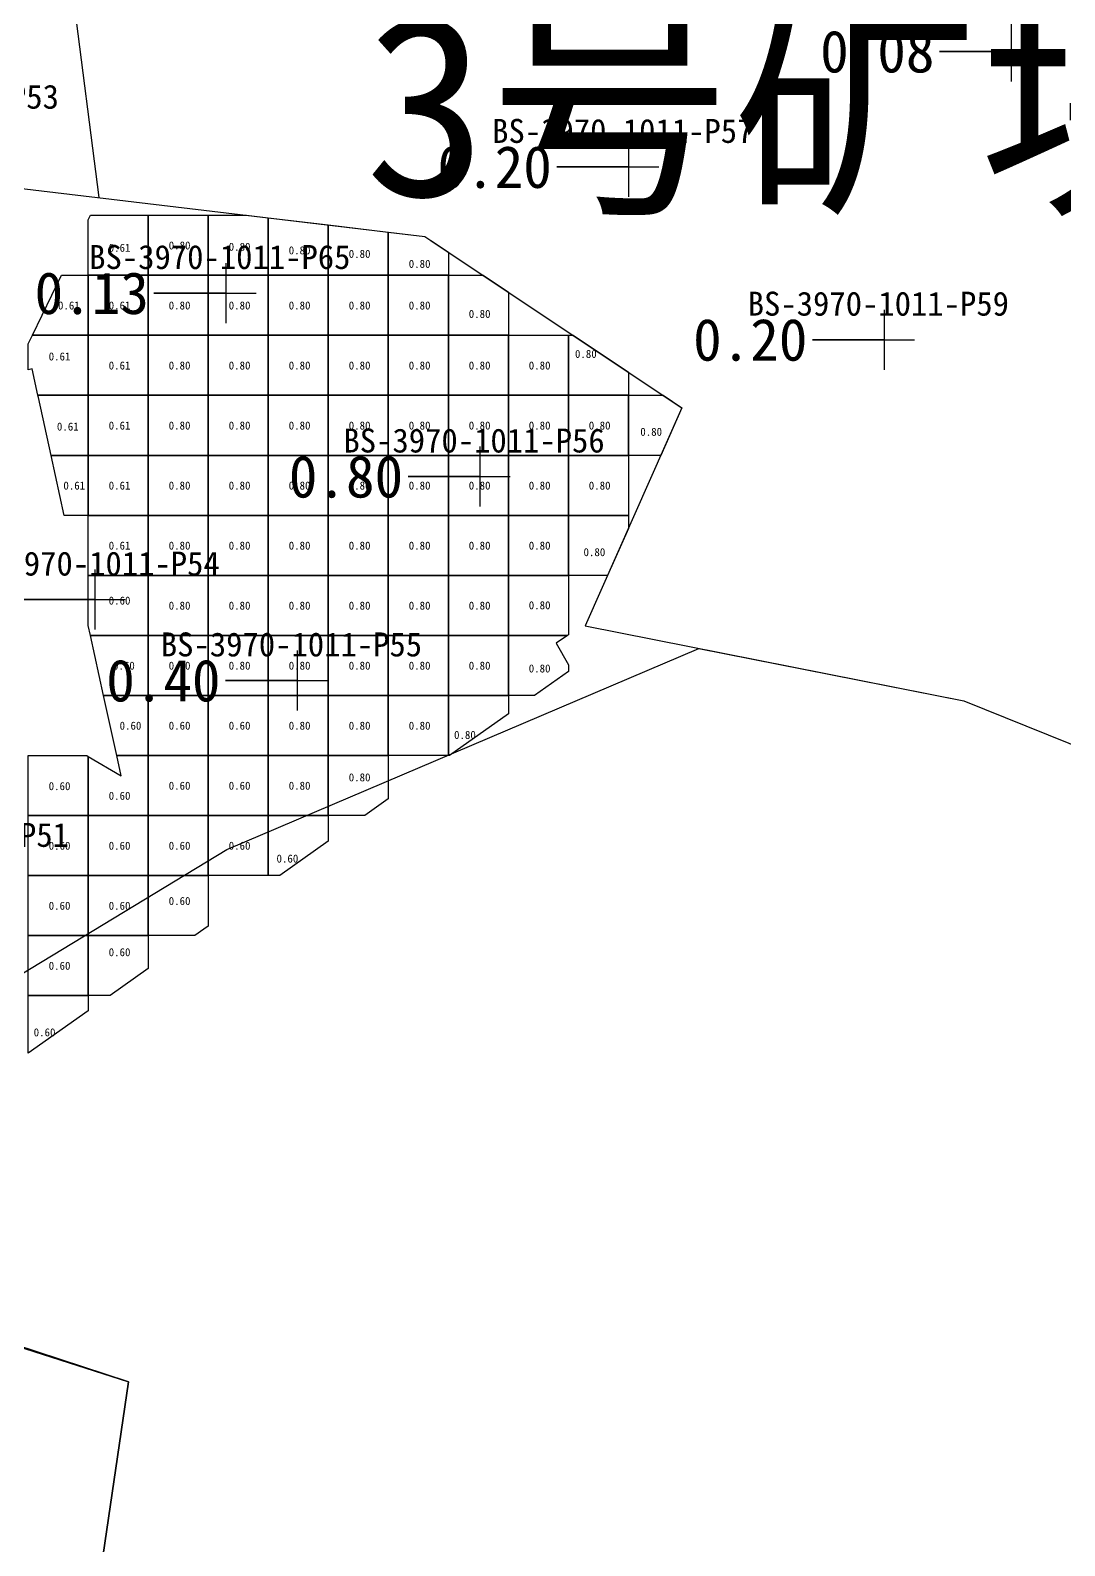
# Model space of a CAD drawing. Header units: metres. Extents: x 469759 to 470079, y 4349683 to 4349873.
# Drawn here: x 469844.41 to 469861.64, y 4349772.34 to 4349797.59 of the extents above; entities that cross this region are included whole.
import ezdxf

# ---------------------------------------------------------------- set-up
doc = ezdxf.new("R2010")
doc.units = ezdxf.units.M
for name, color, linetype in [('0.500-1.000', 4, 'Continuous'), ('点', 7, 'Continuous'), ('爆区方格网', 7, 'Continuous'), ('综合图_历史矿块', 7, 'Continuous'), ('钻孔', 7, 'Continuous')]:
    doc.layers.add(name, color=color, linetype=linetype)
doc.styles.add('CN_TTF', font='simsunb.ttf')

msp = doc.modelspace()

# ---------------------------------------------------------------- linework, layer by layer
at = {"color": 7}
msp.add_line((469845.552, 4349794.803), (469844.507, 4349802.965), dxfattribs=at)
at = {"layer": '0.500-1.000', "color": 4, "lineweight": 30}
for points in [[(469830.39, 4349787.295), (469832.714, 4349793.897), (469833.346, 4349795.69), (469833.842, 4349798.189), (469837.499, 4349797.463), (469836.318, 4349791.516), (469835.349, 4349786.629), (469837.253, 4349777.847), (469842.878, 4349781.034), (469847.681, 4349783.943), (469855.547, 4349787.292), (469859.965, 4349786.419), (469865.187, 4349784.317), (469869.485, 4349784.222), (469872.956, 4349784.858), (469874.58, 4349781.706), (469870.408, 4349779.03), (469874.262, 4349774.922), (469876.69, 4349772.16), (469871.78, 4349768.615), (469885.683, 4349759.656)], [(469827.97, 4349784.755), (469838.199, 4349789.675), (469837.744, 4349791.415), (469841.232, 4349792.328), (469842.445, 4349795.173), (469850.983, 4349794.155), (469851.079, 4349794.091), (469853.038, 4349792.786), (469855.266, 4349791.301), (469853.651, 4349787.667), (469859.965, 4349786.419), (469865.187, 4349784.317), (469869.485, 4349784.222), (469872.956, 4349784.858), (469874.58, 4349781.706), (469870.408, 4349779.03), (469874.262, 4349774.922), (469876.69, 4349772.16), (469871.78, 4349768.615), (469885.683, 4349759.656)]]:
    msp.add_lwpolyline(points, dxfattribs=at)
at = {"layer": '点', "color": 138, "true_color": 0x004c4c}
for p, q in [((469860.759, 4349796.738), (469860.759, 4349797.738)), ((469860.259, 4349797.238), (469861.259, 4349797.238)), ((469854.383, 4349794.814), (469854.383, 4349795.814)), ((469853.883, 4349795.314), (469854.883, 4349795.314)), ((469847.668, 4349792.713), (469847.668, 4349793.713)), ((469847.168, 4349793.213), (469848.168, 4349793.213)), ((469858.642, 4349791.936), (469858.642, 4349792.936)), ((469858.142, 4349792.436), (469859.142, 4349792.436)), ((469851.905, 4349789.656), (469851.905, 4349790.656)), ((469851.405, 4349790.156), (469852.405, 4349790.156)), ((469845.49, 4349787.606), (469845.49, 4349788.606)), ((469844.99, 4349788.106), (469845.99, 4349788.106)), ((469848.862, 4349786.259), (469848.862, 4349787.259)), ((469848.362, 4349786.759), (469849.362, 4349786.759))]:
    msp.add_line(p, q, dxfattribs=at)
at = {"layer": '爆区方格网', "color": 4}
for points in [[(469846.373, 4349794.509), (469846.373, 4349793.509), (469845.373, 4349793.509), (469845.373, 4349794.432), (469845.41, 4349794.509), (469846.373, 4349794.509)], [(469846.373, 4349793.509), (469846.373, 4349794.509), (469847.373, 4349794.509), (469847.373, 4349793.509), (469846.373, 4349793.509)], [(469848.373, 4349793.509), (469847.373, 4349793.509), (469847.373, 4349794.509), (469848.01, 4349794.509), (469848.373, 4349794.466), (469848.373, 4349793.509)], [(469849.373, 4349793.509), (469848.373, 4349793.509), (469848.373, 4349794.466), (469849.373, 4349794.347), (469849.373, 4349793.509)], [(469850.373, 4349793.509), (469849.373, 4349793.509), (469849.373, 4349794.347), (469850.373, 4349794.228), (469850.373, 4349793.509)], [(469851.373, 4349793.509), (469850.373, 4349793.509), (469850.373, 4349794.228), (469850.983, 4349794.155), (469851.079, 4349794.091), (469851.373, 4349793.896), (469851.373, 4349793.509)], [(469845.373, 4349793.509), (469845.373, 4349792.509), (469844.441, 4349792.509), (469844.925, 4349793.509), (469845.373, 4349793.509)], [(469845.373, 4349792.509), (469845.373, 4349793.509), (469846.373, 4349793.509), (469846.373, 4349792.509), (469845.373, 4349792.509)], [(469846.373, 4349792.509), (469846.373, 4349793.509), (469847.373, 4349793.509), (469847.373, 4349792.509), (469846.373, 4349792.509)], [(469847.373, 4349792.509), (469847.373, 4349793.509), (469848.373, 4349793.509), (469848.373, 4349792.509), (469847.373, 4349792.509)], [(469848.373, 4349792.509), (469848.373, 4349793.509), (469849.373, 4349793.509), (469849.373, 4349792.509), (469848.373, 4349792.509)], [(469849.373, 4349792.509), (469849.373, 4349793.509), (469850.373, 4349793.509), (469850.373, 4349792.509), (469849.373, 4349792.509)], [(469850.373, 4349792.509), (469850.373, 4349793.509), (469851.373, 4349793.509), (469851.373, 4349792.509), (469850.373, 4349792.509)], [(469852.373, 4349792.509), (469851.373, 4349792.509), (469851.373, 4349793.509), (469851.952, 4349793.509), (469852.373, 4349793.229), (469852.373, 4349792.509)], [(469845.373, 4349792.509), (469845.373, 4349791.509), (469844.535, 4349791.509), (469844.438, 4349791.952), (469844.373, 4349791.935), (469844.373, 4349792.368), (469844.441, 4349792.509), (469845.373, 4349792.509)], [(469845.373, 4349791.509), (469845.373, 4349792.509), (469846.373, 4349792.509), (469846.373, 4349791.509), (469845.373, 4349791.509)], [(469846.373, 4349791.509), (469846.373, 4349792.509), (469847.373, 4349792.509), (469847.373, 4349791.509), (469846.373, 4349791.509)], [(469847.373, 4349791.509), (469847.373, 4349792.509), (469848.373, 4349792.509), (469848.373, 4349791.509), (469847.373, 4349791.509)], [(469848.373, 4349791.509), (469848.373, 4349792.509), (469849.373, 4349792.509), (469849.373, 4349791.509), (469848.373, 4349791.509)], [(469849.373, 4349791.509), (469849.373, 4349792.509), (469850.373, 4349792.509), (469850.373, 4349791.509), (469849.373, 4349791.509)], [(469850.373, 4349791.509), (469850.373, 4349792.509), (469851.373, 4349792.509), (469851.373, 4349791.509), (469850.373, 4349791.509)], [(469851.373, 4349791.509), (469851.373, 4349792.509), (469852.373, 4349792.509), (469852.373, 4349791.509), (469851.373, 4349791.509)], [(469852.373, 4349791.509), (469852.373, 4349792.509), (469853.373, 4349792.509), (469853.373, 4349791.509), (469852.373, 4349791.509)], [(469854.373, 4349791.509), (469853.373, 4349791.509), (469853.373, 4349792.509), (469853.453, 4349792.509), (469854.373, 4349791.897), (469854.373, 4349791.509)], [(469845.373, 4349791.509), (469845.373, 4349790.509), (469844.753, 4349790.509), (469844.542, 4349791.475), (469844.535, 4349791.509), (469845.373, 4349791.509)], [(469845.373, 4349790.509), (469845.373, 4349791.509), (469846.373, 4349791.509), (469846.373, 4349790.509), (469845.373, 4349790.509)], [(469846.373, 4349790.509), (469846.373, 4349791.509), (469847.373, 4349791.509), (469847.373, 4349790.509), (469846.373, 4349790.509)], [(469847.373, 4349790.509), (469847.373, 4349791.509), (469848.373, 4349791.509), (469848.373, 4349790.509), (469847.373, 4349790.509)], [(469848.373, 4349790.509), (469848.373, 4349791.509), (469849.373, 4349791.509), (469849.373, 4349790.509), (469848.373, 4349790.509)], [(469849.373, 4349790.509), (469849.373, 4349791.509), (469850.373, 4349791.509), (469850.373, 4349790.509), (469849.373, 4349790.509)], [(469850.373, 4349790.509), (469850.373, 4349791.509), (469851.373, 4349791.509), (469851.373, 4349790.509), (469850.373, 4349790.509)], [(469851.373, 4349790.509), (469851.373, 4349791.509), (469852.373, 4349791.509), (469852.373, 4349790.509), (469851.373, 4349790.509)], [(469852.373, 4349790.509), (469852.373, 4349791.509), (469853.373, 4349791.509), (469853.373, 4349790.509), (469852.373, 4349790.509)], [(469853.373, 4349790.509), (469853.373, 4349791.509), (469854.373, 4349791.509), (469854.373, 4349790.509), (469853.373, 4349790.509)], [(469854.373, 4349790.509), (469854.373, 4349791.509), (469854.953, 4349791.509), (469855.266, 4349791.301), (469854.915, 4349790.509), (469854.373, 4349790.509)], [(469845.373, 4349790.509), (469845.373, 4349789.509), (469844.972, 4349789.509), (469844.753, 4349790.509), (469845.373, 4349790.509)], [(469845.373, 4349789.509), (469845.373, 4349790.509), (469846.373, 4349790.509), (469846.373, 4349789.509), (469845.373, 4349789.509)], [(469846.373, 4349789.509), (469846.373, 4349790.509), (469847.373, 4349790.509), (469847.373, 4349789.509), (469846.373, 4349789.509)], [(469847.373, 4349789.509), (469847.373, 4349790.509), (469848.373, 4349790.509), (469848.373, 4349789.509), (469847.373, 4349789.509)], [(469848.373, 4349789.509), (469848.373, 4349790.509), (469849.373, 4349790.509), (469849.373, 4349789.509), (469848.373, 4349789.509)], [(469849.373, 4349789.509), (469849.373, 4349790.509), (469850.373, 4349790.509), (469850.373, 4349789.509), (469849.373, 4349789.509)], [(469850.373, 4349789.509), (469850.373, 4349790.509), (469851.373, 4349790.509), (469851.373, 4349789.509), (469850.373, 4349789.509)], [(469851.373, 4349789.509), (469851.373, 4349790.509), (469852.373, 4349790.509), (469852.373, 4349789.509), (469851.373, 4349789.509)], [(469852.373, 4349789.509), (469852.373, 4349790.509), (469853.373, 4349790.509), (469853.373, 4349789.509), (469852.373, 4349789.509)], [(469853.373, 4349789.509), (469853.373, 4349790.509), (469854.373, 4349790.509), (469854.373, 4349789.509), (469853.373, 4349789.509)], [(469845.373, 4349788.509), (469845.373, 4349789.509), (469846.373, 4349789.509), (469846.373, 4349788.509), (469845.373, 4349788.509)], [(469846.373, 4349788.509), (469846.373, 4349789.509), (469847.373, 4349789.509), (469847.373, 4349788.509), (469846.373, 4349788.509)], [(469847.373, 4349788.509), (469847.373, 4349789.509), (469848.373, 4349789.509), (469848.373, 4349788.509), (469847.373, 4349788.509)], [(469848.373, 4349788.509), (469848.373, 4349789.509), (469849.373, 4349789.509), (469849.373, 4349788.509), (469848.373, 4349788.509)], [(469849.373, 4349788.509), (469849.373, 4349789.509), (469850.373, 4349789.509), (469850.373, 4349788.509), (469849.373, 4349788.509)], [(469850.373, 4349788.509), (469850.373, 4349789.509), (469851.373, 4349789.509), (469851.373, 4349788.509), (469850.373, 4349788.509)], [(469851.373, 4349788.509), (469851.373, 4349789.509), (469852.373, 4349789.509), (469852.373, 4349788.509), (469851.373, 4349788.509)], [(469852.373, 4349788.509), (469852.373, 4349789.509), (469853.373, 4349789.509), (469853.373, 4349788.509), (469852.373, 4349788.509)], [(469853.373, 4349788.509), (469853.373, 4349789.509), (469854.373, 4349789.509), (469854.373, 4349789.29), (469854.025, 4349788.509), (469853.373, 4349788.509)], [(469845.373, 4349788.509), (469846.373, 4349788.509), (469846.373, 4349787.509), (469845.409, 4349787.509), (469845.373, 4349787.676), (469845.373, 4349788.509)], [(469846.373, 4349787.509), (469846.373, 4349788.509), (469847.373, 4349788.509), (469847.373, 4349787.509), (469846.373, 4349787.509)], [(469847.373, 4349787.509), (469847.373, 4349788.509), (469848.373, 4349788.509), (469848.373, 4349787.509), (469847.373, 4349787.509)], [(469848.373, 4349787.509), (469848.373, 4349788.509), (469849.373, 4349788.509), (469849.373, 4349787.509), (469848.373, 4349787.509)], [(469849.373, 4349787.509), (469849.373, 4349788.509), (469850.373, 4349788.509), (469850.373, 4349787.509), (469849.373, 4349787.509)], [(469850.373, 4349787.509), (469850.373, 4349788.509), (469851.373, 4349788.509), (469851.373, 4349787.509), (469850.373, 4349787.509)], [(469851.373, 4349787.509), (469851.373, 4349788.509), (469852.373, 4349788.509), (469852.373, 4349787.509), (469851.373, 4349787.509)], [(469852.373, 4349787.509), (469852.373, 4349788.509), (469853.373, 4349788.509), (469853.373, 4349787.52), (469853.357, 4349787.509), (469852.373, 4349787.509)], [(469846.373, 4349787.509), (469846.373, 4349786.509), (469845.627, 4349786.509), (469845.409, 4349787.509), (469846.373, 4349787.509)], [(469846.373, 4349786.509), (469846.373, 4349787.509), (469847.373, 4349787.509), (469847.373, 4349786.509), (469846.373, 4349786.509)], [(469847.373, 4349786.509), (469847.373, 4349787.509), (469848.373, 4349787.509), (469848.373, 4349786.509), (469847.373, 4349786.509)], [(469848.373, 4349786.509), (469848.373, 4349787.509), (469849.373, 4349787.509), (469849.373, 4349786.509), (469848.373, 4349786.509)], [(469849.373, 4349786.509), (469849.373, 4349787.509), (469850.373, 4349787.509), (469850.373, 4349786.509), (469849.373, 4349786.509)], [(469850.373, 4349786.509), (469850.373, 4349787.509), (469851.373, 4349787.509), (469851.373, 4349786.509), (469850.373, 4349786.509)], [(469851.373, 4349786.509), (469851.373, 4349787.509), (469852.373, 4349787.509), (469852.373, 4349786.509), (469851.373, 4349786.509)], [(469853.373, 4349786.908), (469852.809, 4349786.509), (469852.373, 4349786.509), (469852.373, 4349787.509), (469853.357, 4349787.509), (469853.171, 4349787.378), (469853.373, 4349787.017), (469853.373, 4349786.908)], [(469846.373, 4349786.509), (469846.373, 4349785.509), (469845.846, 4349785.509), (469845.627, 4349786.509), (469846.373, 4349786.509)], [(469846.373, 4349785.509), (469846.373, 4349786.509), (469847.373, 4349786.509), (469847.373, 4349785.509), (469846.373, 4349785.509)], [(469847.373, 4349785.509), (469847.373, 4349786.509), (469848.373, 4349786.509), (469848.373, 4349785.509), (469847.373, 4349785.509)], [(469848.373, 4349785.509), (469848.373, 4349786.509), (469849.373, 4349786.509), (469849.373, 4349785.509), (469848.373, 4349785.509)], [(469849.373, 4349785.509), (469849.373, 4349786.509), (469850.373, 4349786.509), (469850.373, 4349785.509), (469849.373, 4349785.509)], [(469850.373, 4349785.509), (469850.373, 4349786.509), (469851.373, 4349786.509), (469851.373, 4349785.509), (469850.373, 4349785.509)], [(469851.373, 4349785.509), (469851.373, 4349786.509), (469852.373, 4349786.509), (469852.373, 4349786.201), (469851.394, 4349785.509), (469851.373, 4349785.509)], [(469845.373, 4349784.509), (469844.373, 4349784.509), (469844.373, 4349785.509), (469845.347, 4349785.509), (469845.373, 4349785.494), (469845.373, 4349784.509)], [(469846.373, 4349785.509), (469846.373, 4349784.509), (469845.373, 4349784.509), (469845.373, 4349785.494), (469845.92, 4349785.172), (469845.846, 4349785.509), (469846.373, 4349785.509)], [(469846.373, 4349784.509), (469846.373, 4349785.509), (469847.373, 4349785.509), (469847.373, 4349784.509), (469846.373, 4349784.509)], [(469847.373, 4349784.509), (469847.373, 4349785.509), (469848.373, 4349785.509), (469848.373, 4349784.509), (469847.373, 4349784.509)], [(469848.373, 4349784.509), (469848.373, 4349785.509), (469849.373, 4349785.509), (469849.373, 4349784.509), (469848.373, 4349784.509)], [(469849.373, 4349784.509), (469849.373, 4349785.509), (469850.373, 4349785.509), (469850.373, 4349784.787), (469849.979, 4349784.509), (469849.373, 4349784.509)], [(469844.373, 4349783.509), (469844.373, 4349784.509), (469845.373, 4349784.509), (469845.373, 4349783.509), (469844.373, 4349783.509)], [(469845.373, 4349783.509), (469845.373, 4349784.509), (469846.373, 4349784.509), (469846.373, 4349783.509), (469845.373, 4349783.509)], [(469846.373, 4349783.509), (469846.373, 4349784.509), (469847.373, 4349784.509), (469847.373, 4349783.509), (469846.373, 4349783.509)], [(469847.373, 4349783.509), (469847.373, 4349784.509), (469848.373, 4349784.509), (469848.373, 4349783.509), (469847.373, 4349783.509)], [(469848.373, 4349783.509), (469848.373, 4349784.509), (469849.373, 4349784.509), (469849.373, 4349784.081), (469848.564, 4349783.509), (469848.373, 4349783.509)], [(469844.373, 4349782.509), (469844.373, 4349783.509), (469845.373, 4349783.509), (469845.373, 4349782.509), (469844.373, 4349782.509)], [(469845.373, 4349782.509), (469845.373, 4349783.509), (469846.373, 4349783.509), (469846.373, 4349782.509), (469845.373, 4349782.509)], [(469846.373, 4349782.509), (469846.373, 4349783.509), (469847.373, 4349783.509), (469847.373, 4349782.667), (469847.299, 4349782.615), (469847.149, 4349782.509), (469846.373, 4349782.509)], [(469844.373, 4349781.509), (469844.373, 4349782.509), (469845.373, 4349782.509), (469845.373, 4349781.509), (469844.373, 4349781.509)], [(469845.373, 4349781.509), (469845.373, 4349782.509), (469846.373, 4349782.509), (469846.373, 4349781.96), (469845.735, 4349781.509), (469845.373, 4349781.509)], [(469844.373, 4349781.509), (469845.373, 4349781.509), (469845.373, 4349781.253), (469844.373, 4349780.547), (469844.373, 4349781.509)]]:
    msp.add_lwpolyline(points, close=True, dxfattribs=at)
at = {"layer": '综合图_历史矿块', "color": 9}
for points in [[(469837.3, 4349777.874), (469842.878, 4349781.034), (469847.681, 4349783.943), (469855.547, 4349787.292), (469859.965, 4349786.419), (469865.187, 4349784.317), (469869.485, 4349784.222), (469872.956, 4349784.858), (469874.58, 4349781.706), (469870.408, 4349779.03), (469874.262, 4349774.922), (469876.69, 4349772.16), (469874.272, 4349770.414), (469866.414, 4349769.254), (469861.845, 4349771.213), (469856.754, 4349771.099), (469852.439, 4349771.326), (469850.168, 4349770.343), (469847.292, 4349769.245), (469845.59, 4349771.971), (469846.044, 4349775.075), (469840.744, 4349776.814), (469837.3, 4349777.874)], [(469817.208, 4349769.309), (469828.454, 4349775.127), (469837.3, 4349777.874), (469846.044, 4349775.075), (469845.59, 4349771.971), (469847.292, 4349769.245), (469850.168, 4349770.343), (469852.439, 4349771.326), (469856.754, 4349771.099), (469861.845, 4349771.213), (469866.414, 4349769.254), (469864.214, 4349766.26), (469858.315, 4349764.574), (469853.994, 4349765.649), (469852.242, 4349767.401), (469842.005, 4349764.839), (469836.359, 4349766.411), (469832.229, 4349766.357), (469826.099, 4349763.33), (469820.476, 4349762.487), (469821.961, 4349767.803), (469817.208, 4349769.309)]]:
    msp.add_lwpolyline(points, close=True, dxfattribs=at)
at = {"layer": '钻孔', "color": 8, "lineweight": 35}
for p, q in [((469860.759, 4349797.238), (469859.559, 4349797.238)), ((469854.383, 4349795.314), (469853.183, 4349795.314)), ((469847.668, 4349793.213), (469846.468, 4349793.213)), ((469858.642, 4349792.436), (469857.442, 4349792.436)), ((469845.49, 4349788.106), (469844.29, 4349788.106)), ((469848.862, 4349786.759), (469847.662, 4349786.759))]:
    msp.add_line(p, q, dxfattribs=at)
at = {"layer": '钻孔', "color": 4, "lineweight": 35}
msp.add_line((469851.905, 4349790.156), (469850.705, 4349790.156), dxfattribs=at)

# ---------------------------------------------------------------- texts
at = {"color": 4, "style": 'CN_TTF'}
for s, p in [('0.61', (469845.713, 4349793.901)), ('0.80', (469846.713, 4349793.939)), ('0.80', (469847.713, 4349793.918)), ('0.80', (469848.713, 4349793.858)), ('0.80', (469849.713, 4349793.799)), ('0.80', (469850.713, 4349793.633)), ('0.61', (469844.868, 4349792.939)), ('0.61', (469845.713, 4349792.939)), ('0.80', (469846.713, 4349792.939)), ('0.80', (469847.713, 4349792.939)), ('0.80', (469848.713, 4349792.939)), ('0.80', (469849.713, 4349792.939)), ('0.80', (469850.713, 4349792.939)), ('0.80', (469851.713, 4349792.799)), ('0.61', (469844.713, 4349792.09)), ('0.61', (469845.713, 4349791.939)), ('0.80', (469846.713, 4349791.939)), ('0.80', (469847.713, 4349791.939)), ('0.80', (469848.713, 4349791.939)), ('0.80', (469849.713, 4349791.939)), ('0.80', (469850.713, 4349791.939)), ('0.80', (469851.713, 4349791.939)), ('0.80', (469852.713, 4349791.939)), ('0.80', (469853.483, 4349792.133)), ('0.61', (469844.85, 4349790.922)), ('0.61', (469845.713, 4349790.939)), ('0.80', (469846.713, 4349790.939)), ('0.80', (469847.713, 4349790.939)), ('0.80', (469848.713, 4349790.939)), ('0.80', (469849.713, 4349790.939)), ('0.80', (469850.713, 4349790.939)), ('0.80', (469851.713, 4349790.939)), ('0.80', (469852.713, 4349790.939)), ('0.80', (469853.713, 4349790.939)), ('0.80', (469854.572, 4349790.835)), ('0.61', (469844.958, 4349789.939)), ('0.61', (469845.713, 4349789.939)), ('0.80', (469846.713, 4349789.939)), ('0.80', (469847.713, 4349789.939)), ('0.80', (469848.713, 4349789.939)), ('0.80', (469849.713, 4349789.939)), ('0.80', (469850.713, 4349789.939)), ('0.80', (469851.713, 4349789.939)), ('0.80', (469852.713, 4349789.939)), ('0.80', (469853.713, 4349789.939)), ('0.61', (469845.713, 4349788.939)), ('0.80', (469846.713, 4349788.939)), ('0.80', (469847.713, 4349788.939)), ('0.80', (469848.713, 4349788.939)), ('0.80', (469849.713, 4349788.939)), ('0.80', (469850.713, 4349788.939)), ('0.80', (469851.713, 4349788.939)), ('0.80', (469852.713, 4349788.939)), ('0.80', (469853.626, 4349788.83)), ('0.60', (469845.713, 4349788.023)), ('0.80', (469846.713, 4349787.939)), ('0.80', (469847.713, 4349787.939)), ('0.80', (469848.713, 4349787.939)), ('0.80', (469849.713, 4349787.939)), ('0.80', (469850.713, 4349787.939)), ('0.80', (469851.713, 4349787.939)), ('0.80', (469852.713, 4349787.945)), ('0.60', (469845.785, 4349786.939)), ('0.60', (469846.713, 4349786.939)), ('0.80', (469847.713, 4349786.939)), ('0.80', (469848.713, 4349786.939)), ('0.80', (469849.713, 4349786.939)), ('0.80', (469850.713, 4349786.939)), ('0.80', (469851.713, 4349786.939)), ('0.80', (469852.713, 4349786.892)), ('0.60', (469845.895, 4349785.939)), ('0.60', (469846.713, 4349785.939)), ('0.60', (469847.713, 4349785.939)), ('0.80', (469848.713, 4349785.939)), ('0.80', (469849.713, 4349785.939)), ('0.80', (469850.713, 4349785.939)), ('0.80', (469851.468, 4349785.785)), ('0.60', (469844.713, 4349784.932)), ('0.60', (469846.713, 4349784.939)), ('0.60', (469847.713, 4349784.939)), ('0.80', (469848.713, 4349784.939)), ('0.80', (469849.713, 4349785.078)), ('0.60', (469845.713, 4349784.771)), ('0.60', (469844.713, 4349783.939)), ('0.60', (469845.713, 4349783.939)), ('0.60', (469846.713, 4349783.939)), ('0.60', (469847.713, 4349783.939)), ('0.60', (469848.51, 4349783.725)), ('0.60', (469844.713, 4349782.939)), ('0.60', (469845.713, 4349782.939)), ('0.60', (469846.713, 4349783.018)), ('0.60', (469845.713, 4349782.165)), ('0.60', (469844.713, 4349781.939)), ('0.60', (469844.463, 4349780.83))]:
    msp.add_text(s, height=0.1333, dxfattribs=at).set_placement(p)
at = {"insert": (469849.979, 4349797.83), "char_height": 3, "attachment_point": 1, "style": 'CN_TTF'}
msp.add_mtext('3号矿块', dxfattribs=at)
at = {"layer": '钻孔', "color": 8, "style": 'CN_TTF'}
for s, p in [('0.08', (469857.569, 4349796.888)), ('0.20', (469851.193, 4349794.964)), ('0.13', (469844.478, 4349792.863)), ('0.20', (469855.452, 4349792.086)), ('0.40', (469845.672, 4349786.409))]:
    msp.add_text(s, height=0.7, dxfattribs=at).set_placement(p)
at = {"layer": '钻孔', "color": 138, "true_color": 0x004c4c, "style": 'CN_TTF'}
for s, p in [('BS-3970-1011-P53', (469840.53, 4349796.284)), ('BS-3970-1011-P57', (469852.103, 4349795.714)), ('BS-3970-1011-P65', (469845.388, 4349793.613)), ('BS-3970-1011-P59', (469856.362, 4349792.836)), ('BS-3970-1011-P56', (469849.625, 4349790.556)), ('BS-3970-1011-P54', (469843.21, 4349788.506)), ('BS-3970-1011-P55', (469846.582, 4349787.159)), ('BS-3970-1011-P51', (469840.697, 4349783.986))]:
    msp.add_text(s, height=0.4, dxfattribs=at).set_placement(p)
at = {"layer": '钻孔', "color": 4, "style": 'CN_TTF'}
msp.add_text('0.80', height=0.7, dxfattribs=at).set_placement((469848.715, 4349789.806))

doc.saveas('drawing.dxf')
